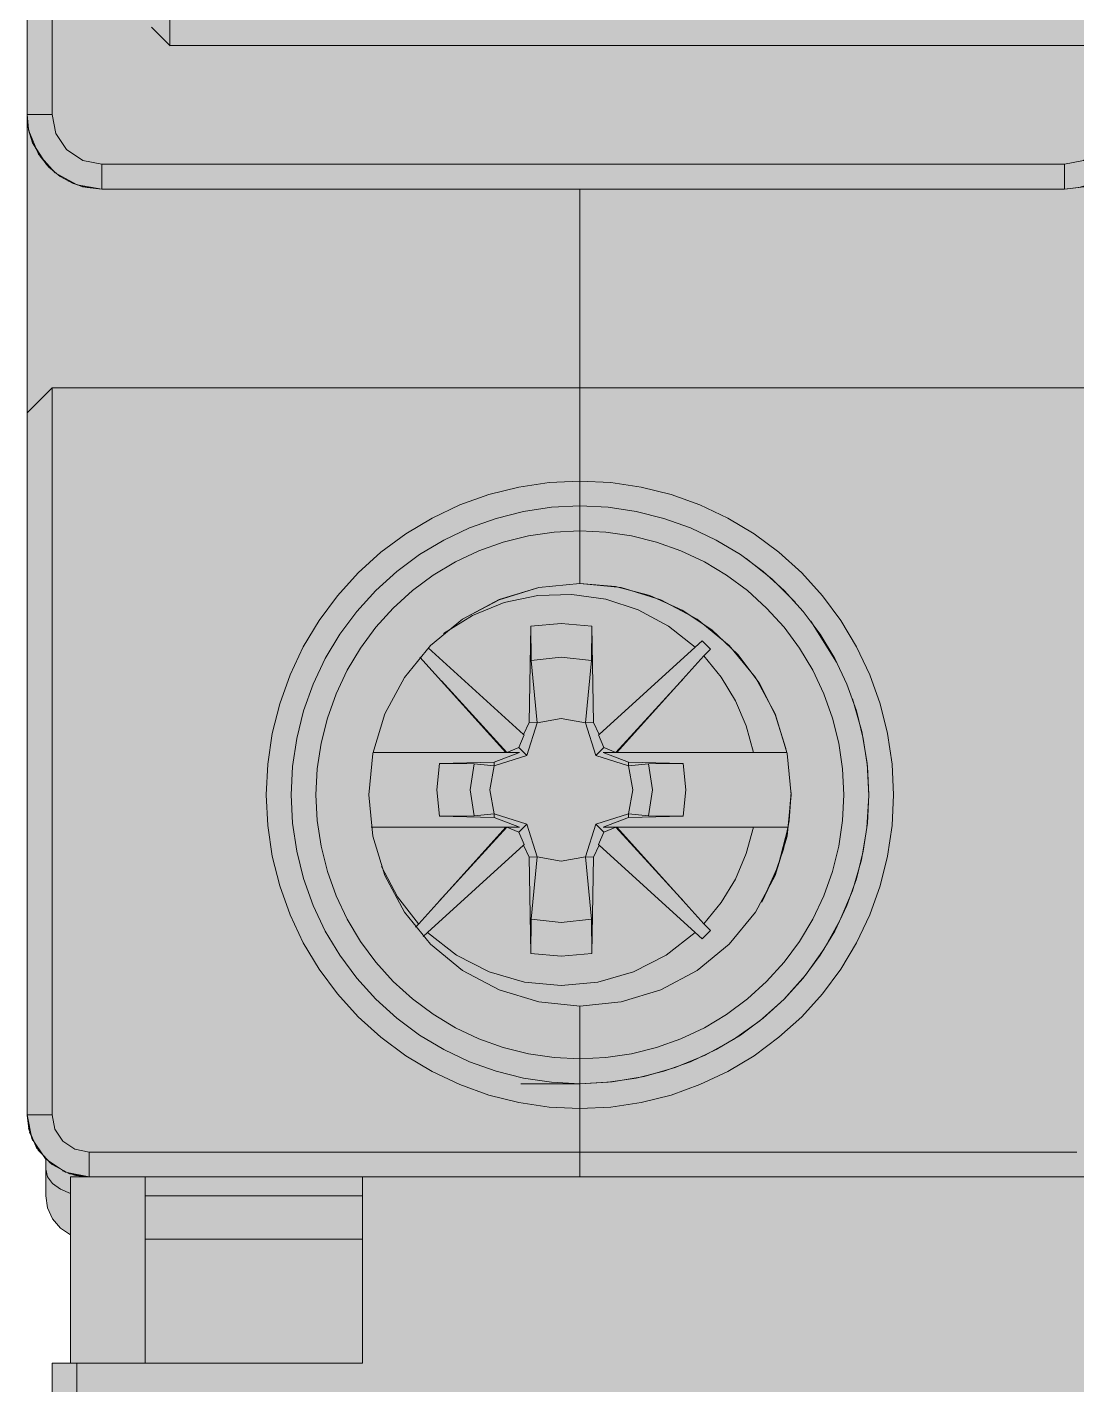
# Model space of a CAD drawing. Header units: millimetres. Extents: x 0 to 418, y -44 to 411.
# Drawn here: x 283.7 to 300.6, y 148.1 to 169.96 of the extents above; entities that cross this region are included whole.
import ezdxf
from ezdxf.enums import TextEntityAlignment as Align

# ---------------------------------------------------------------- set-up
doc = ezdxf.new("R2010")
doc.units = ezdxf.units.MM
for name, color, linetype, lineweight, true_color in [('BODY', 7, 'Continuous', 5, 0xf0f1eb), ('DETAILS', 7, 'Continuous', 5, 0x2f373d), ('LEVERS', 7, 'Continuous', 5, 0x2b7ac1), ('MARKING', 7, 'Continuous', 5, 0x2f373d), ('TERMINALS', 7, 'Continuous', 5, 0xa4adb6)]:
    doc.layers.add(name, color=color, linetype=linetype, lineweight=lineweight, true_color=true_color)
doc.layers.add('PARAMETERS', color=7, linetype='Continuous', plot=False)
doc.styles.add('BLOCK_ARIAL', font='arial.ttf')

# ---------------------------------------------------------------- blocks, each defined once
blk = doc.blocks.new('DA_4P_135')
at = {"layer": 'BODY', "true_color": 0xf0f1eb}
h = blk.add_hatch(color=7, dxfattribs=at)
h.paths.add_polyline_path([(0.9, 15.52), (0.735, 15.625), (0.651, 15.726), (0.61, 15.77), (0.53, 15.95), (0.5, 16.14), (0.5, 16.145), (0.5, 16.15), (0.5, 16.57), (0.5, 16.575), (0.5, 16.734), (0.49, 16.74), (0.442, 16.815), (0.38, 16.88), (0.373, 16.894), (0.35, 16.92), (0.307, 17.023), (0.287, 17.052), (0.275, 17.07), (0.268, 17.105), (0.258, 17.132), (0.244, 17.162), (0.22, 17.23), (0.264, 17.124), (0.261, 17.141), (0.2, 17.45), (0.2, 28.75), (0.2, 33.54), (0.2, 33.55), (0.2, 35.05), (0.2, 39.29), (0.2, 39.43), (0.2, 39.44), (0.2, 39.49), (0.2, 43.2), (0.2, 43.44), (0.2, 44.12), (0.2, 44.125), (0.2, 46.35), (0.2, 48.58), (0.2, 49.26), (0.2, 49.44), (0.2, 49.5), (0.2, 52.81), (0.2, 52.82), (0.2, 53.26), (0.2, 74.65), (0.2, 76.15), (0.205, 76.211), (0.2, 76.16), (0.2, 80.95), (0.2, 92.25), (0.275, 92.635), (0.385, 92.795), (0.49, 92.96), (0.5, 92.966), (0.5, 93.125), (0.5, 93.13), (0.5, 93.55), (0.5, 93.555), (0.5, 93.56), (0.51, 93.605), (0.555, 93.82), (0.705, 94.045), (0.708, 94.047), (0.71, 94.05), (0.93, 94.2), (1.2, 94.25), (9.1, 94.25), (17.1, 94.25), (17.37, 94.2), (17.59, 94.05), (17.592, 94.047), (17.595, 94.045), (17.63, 93.992), (17.75, 93.82), (17.8, 93.56), (17.8, 93.555), (17.8, 93.55), (17.8, 93.13), (17.8, 93.125), (17.8, 92.966), (17.81, 92.96), (17.915, 92.795), (18.025, 92.635), (18.1, 92.25), (18.175, 92.635), (18.285, 92.795), (18.39, 92.96), (18.4, 92.966), (18.4, 93.125), (18.4, 93.13), (18.4, 93.55), (18.4, 93.61), (18.47, 93.86), (18.63, 94.07), (18.713, 94.119), (18.845, 94.205), (19.1, 94.25), (27, 94.25), (35, 94.25), (35.255, 94.205), (35.43, 94.094), (35.47, 94.07), (35.473, 94.066), (35.475, 94.065), (35.63, 93.86), (35.7, 93.61), (35.7, 93.55), (35.7, 93.13), (35.7, 93.125), (35.7, 92.966), (35.71, 92.96), (35.815, 92.795), (35.925, 92.635), (36, 92.25), (36.075, 92.635), (36.185, 92.795), (36.29, 92.96), (36.3, 92.966), (36.3, 93.125), (36.3, 93.13), (36.3, 93.55), (36.3, 93.61), (36.37, 93.86), (36.53, 94.07), (36.613, 94.119), (36.745, 94.205), (37, 94.25), (44.9, 94.25), (52.9, 94.25), (53.155, 94.2), (53.285, 94.12), (53.37, 94.07), (53.373, 94.066), (53.375, 94.065), (53.53, 93.86), (53.6, 93.61), (53.6, 93.55), (53.6, 93.13), (53.6, 93.125), (53.6, 92.966), (53.61, 92.96), (53.715, 92.795), (53.825, 92.635), (53.9, 92.25), (53.975, 92.635), (54.085, 92.795), (54.19, 92.96), (54.2, 92.966), (54.2, 93.125), (54.2, 93.13), (54.2, 93.55), (54.2, 93.61), (54.27, 93.86), (54.43, 94.07), (54.565, 94.15), (54.645, 94.2), (54.9, 94.25), (62.8, 94.25), (70.8, 94.25), (71.055, 94.2), (71.185, 94.12), (71.27, 94.07), (71.273, 94.066), (71.275, 94.065), (71.43, 93.86), (71.5, 93.61), (71.5, 93.55), (71.5, 93.13), (71.5, 93.125), (71.5, 92.966), (71.51, 92.96), (71.642, 92.753), (71.725, 92.63), (71.8, 92.25), (71.875, 92.63), (71.958, 92.753), (72.09, 92.96), (72.1, 92.966), (72.1, 93.125), (72.1, 93.13), (72.1, 93.55), (72.1, 93.555), (72.1, 93.56), (72.11, 93.605), (72.155, 93.82), (72.305, 94.045), (72.308, 94.047), (72.31, 94.05), (72.53, 94.2), (72.8, 94.25), (83.2, 94.25), (99.8, 94.25), (113.3, 94.25), (126.8, 94.25), (133.8, 94.25), (134.055, 94.2), (134.275, 94.065), (134.382, 93.92), (134.43, 93.86), (134.5, 93.61), (134.5, 93.605), (134.5, 93.55), (134.5, 93.13), (134.5, 93.125), (134.5, 92.966), (134.51, 92.96), (134.642, 92.753), (134.684, 92.691), (134.725, 92.63), (134.729, 92.609), (134.745, 92.58), (134.8, 92.25), (134.8, 91.055), (134.8, 91.05), (134.8, 91), (134.8, 90.995), (134.8, 90.845), (134.8, 90.84), (134.8, 90.35), (134.8, 85.28), (134.8, 85.18), (134.8, 85.11), (134.8, 83.51), (134.8, 81.99), (134.8, 81.82), (134.8, 81.815), (134.8, 81.75), (134.8, 81.05), (134.8, 80.8), (134.8, 80.765), (134.8, 80.76), (134.8, 80.69), (134.8, 80.665), (134.8, 80.66), (134.8, 80.62), (134.8, 80.615), (134.8, 80.365), (134.8, 80.36), (134.8, 80.28), (134.8, 80.27), (134.8, 80.25), (134.8, 80.22), (134.8, 80.14), (134.8, 80.135), (134.8, 79.81), (134.8, 78.905), (134.8, 78.9), (134.8, 78.75), (134.8, 78.35), (134.8, 76.195), (134.8, 76.19), (134.8, 76.155), (134.8, 76.15), (134.8, 72.85), (134.8, 72.25), (134.8, 72.245), (134.8, 69.85), (134.8, 68.79), (134.8, 68.465), (134.8, 68.46), (134.8, 68.38), (134.8, 68.35), (134.8, 40.11), (134.8, 40.105), (134.8, 39.18), (134.8, 38.85), (134.8, 38.41), (134.8, 37.35), (134.8, 34.36), (134.8, 34.355), (134.8, 34.35), (134.8, 33.925), (134.8, 33.92), (134.8, 33.55), (134.8, 33.545), (134.8, 33.54), (134.8, 33.51), (134.8, 32.72), (134.8, 31.35), (134.8, 30.95), (134.8, 30.8), (134.8, 30.795), (134.8, 29.89), (134.8, 29.45), (134.8, 29.43), (134.8, 29.085), (134.8, 29.08), (134.8, 29.01), (134.8, 28.9), (134.8, 28.65), (134.8, 27.95), (134.8, 26.19), (134.8, 19.35), (134.8, 18.855), (134.8, 18.85), (134.8, 18.705), (134.8, 18.7), (134.8, 18.65), (134.8, 18.645), (134.8, 17.45), (134.8, 16.55), (134.8, 8.25), (134.76, 8.06), (134.655, 7.895), (134.49, 7.785), (134.3, 7.75), (133.3, 7.75), (133.12, 7.78), (133.113, 7.784), (133.11, 7.785), (133.08, 7.805), (132.96, 7.88), (132.953, 7.89), (132.945, 7.895), (132.922, 7.932), (132.845, 8.035), (132.8, 8.25), (132.8, 14.39), (132.64, 14.24), (132.46, 14.14), (132.26, 14.07), (132.05, 14.05), (122.55, 14.05), (122.165, 14.125), (121.935, 14.28), (121.84, 14.34), (121.762, 14.463), (121.625, 14.665), (121.55, 15.05), (121.55, 15.441), (121.32, 15.4), (121.08, 15.25), (120.9, 15.03), (120.81, 14.76), (120.8, 14.67), (120.8, 14.65), (120.8, 9.75), (120.8, 9.745), (120.8, 8.25), (120.77, 8.08), (120.761, 8.065), (120.76, 8.06), (120.655, 7.895), (120.518, 7.808), (120.49, 7.79), (120.3, 7.75), (119.8, 7.75), (119.62, 7.78), (119.46, 7.88), (119.452, 7.89), (119.445, 7.895), (119.422, 7.932), (119.345, 8.035), (119.3, 8.25), (119.3, 14.65), (119.3, 14.655), (119.3, 14.67), (119.29, 14.76), (119.2, 15.03), (119.02, 15.25), (118.78, 15.4), (118.5, 15.45), (113.3, 15.45), (108.1, 15.45), (107.82, 15.4), (107.58, 15.25), (107.4, 15.03), (107.31, 14.76), (107.3, 14.67), (107.3, 14.65), (107.3, 9.75), (107.3, 9.745), (107.3, 8.25), (107.27, 8.08), (107.261, 8.065), (107.26, 8.06), (107.155, 7.895), (107.018, 7.808), (106.99, 7.79), (106.8, 7.75), (106.3, 7.75), (106.12, 7.78), (105.96, 7.88), (105.952, 7.89), (105.945, 7.895), (105.922, 7.932), (105.845, 8.035), (105.8, 8.25), (105.8, 14.65), (105.8, 14.655), (105.8, 14.67), (105.79, 14.76), (105.7, 15.03), (105.52, 15.25), (105.28, 15.4), (105, 15.45), (99.8, 15.45), (94.6, 15.45), (94.32, 15.4), (94.08, 15.25), (93.9, 15.03), (93.81, 14.76), (93.8, 14.67), (93.8, 14.65), (93.8, 9.75), (93.8, 9.745), (93.8, 8.25), (93.77, 8.08), (93.761, 8.065), (93.76, 8.06), (93.655, 7.895), (93.518, 7.808), (93.49, 7.79), (93.3, 7.75), (92.8, 7.75), (92.62, 7.78), (92.46, 7.88), (92.452, 7.89), (92.445, 7.895), (92.422, 7.932), (92.345, 8.035), (92.3, 8.25), (92.3, 14.65), (92.3, 14.655), (92.3, 14.67), (92.29, 14.76), (92.2, 15.03), (92.02, 15.25), (91.78, 15.4), (91.5, 15.45), (86.3, 15.45), (80.8, 15.45), (80.61, 15.41), (80.45, 15.305), (80.395, 15.225), (80.34, 15.14), (80.3, 14.95), (80.3, 6.38), (80.3, 5.25), (80.3, 2.75), (80.3, 2.745), (80.3, 1.25), (80.27, 0.98), (80.229, 0.886), (80.225, 0.865), (80.211, 0.845), (80.17, 0.75), (80.041, 0.589), (80.01, 0.54), (79.937, 0.493), (79.803, 0.408), (79.68, 0.325), (79.3, 0.25), (71.8, 0.25), (68.35, 0.25), (68.29, 0.25), (68.12, 0.25), (68.115, 0.25), (67.55, 0.25), (67.05, 0.25), (66.485, 0.25), (66.48, 0.25), (66.31, 0.25), (66.25, 0.25), (64.2, 0.25), (64.14, 0.25), (63.97, 0.25), (63.965, 0.25), (63.4, 0.25), (62.9, 0.25), (62.335, 0.25), (62.33, 0.25), (62.16, 0.25), (62.1, 0.25), (60.05, 0.25), (59.99, 0.25), (59.82, 0.25), (59.815, 0.25), (59.25, 0.25), (58.75, 0.25), (58.185, 0.25), (58.18, 0.25), (58.01, 0.25), (57.95, 0.25), (50.45, 0.25), (50.39, 0.25), (50.22, 0.25), (50.215, 0.25), (49.65, 0.25), (49.15, 0.25), (48.585, 0.25), (48.58, 0.25), (48.41, 0.25), (48.35, 0.25), (46.3, 0.25), (46.24, 0.25), (46.07, 0.25), (46.065, 0.25), (45.5, 0.25), (45, 0.25), (44.435, 0.25), (44.43, 0.25), (44.26, 0.25), (44.2, 0.25), (42.15, 0.25), (42.09, 0.25), (41.92, 0.25), (41.915, 0.25), (41.35, 0.25), (40.85, 0.25), (40.285, 0.25), (40.28, 0.25), (40.11, 0.25), (40.05, 0.25), (32.55, 0.25), (32.49, 0.25), (32.32, 0.25), (32.315, 0.25), (31.75, 0.25), (31.25, 0.25), (30.685, 0.25), (30.68, 0.25), (30.51, 0.25), (30.45, 0.25), (28.4, 0.25), (28.34, 0.25), (28.17, 0.25), (28.165, 0.25), (27.6, 0.25), (27.1, 0.25), (26.535, 0.25), (26.53, 0.25), (26.36, 0.25), (26.3, 0.25), (24.25, 0.25), (24.19, 0.25), (24.02, 0.25), (24.015, 0.25), (23.45, 0.25), (22.95, 0.25), (22.385, 0.25), (22.38, 0.25), (22.21, 0.25), (22.15, 0.25), (20.94, 0.25), (15.86, 0.25), (15.855, 0.25), (14.65, 0.25), (14.59, 0.25), (14.42, 0.25), (14.415, 0.25), (13.85, 0.25), (13.35, 0.25), (12.785, 0.25), (12.78, 0.25), (12.61, 0.25), (12.55, 0.25), (10.5, 0.25), (10.44, 0.25), (10.27, 0.25), (10.265, 0.25), (9.7, 0.25), (9.2, 0.25), (8.635, 0.25), (8.63, 0.25), (8.46, 0.25), (8.4, 0.25), (6.35, 0.25), (6.29, 0.25), (6.12, 0.25), (6.115, 0.25), (5.55, 0.25), (5.05, 0.25), (4.485, 0.25), (4.48, 0.25), (4.31, 0.25), (4.25, 0.25), (1.6, 0.25), (1.215, 0.325), (1.055, 0.435), (0.89, 0.54), (0.758, 0.747), (0.675, 0.87), (0.6, 1.25), (0.6, 13.45), (0.9, 13.45)])
h.paths.add_polyline_path([(0.285, 76.605), (0.225, 76.4), (0.224, 76.395), (0.29, 76.61), (0.298, 76.625)], flags=0)
at = {"layer": 'LEVERS'}
for points in [[(1.4, 32.75), (1.095, 32.81), (0.835, 32.985), (0.66, 33.245), (0.6, 33.55), (0.6, 39.29), (0.6, 39.715), (0.6, 39.845), (0.6, 39.89), (0.6, 40.115), (0.66, 39.955), (0.8, 39.89), (1.2, 39.89), (2.2, 39.89), (2.2, 39.29), (2.2, 38.485), (2.2, 38.28), (2.2, 37.18), (2.2, 36.85), (2.2, 35.57), (2.2, 35.115), (2.2, 34.955), (2.495, 34.66), (2.495, 34.71), (2.495, 34.86), (2.5, 35.425), (2.5, 35.805), (2.5, 35.955), (2.5, 37.41), (2.5, 41.51), (2.2, 41.245), (2.2, 41.325), (2.2, 41.77), (2.2, 42.425), (2.2, 42.715), (2.2, 42.72), (2.23, 42.87), (2.315, 43.015), (2.45, 43.14), (2.625, 43.24), (2.8, 43.315), (2.99, 43.375), (3.2, 43.395), (3.8, 43.395), (4.1, 43.395), (4.1, 43.72), (4.1, 43.725), (4.1, 44.35), (4.335, 44.58), (13.265, 44.58), (13.5, 44.35), (13.5, 44.28), (13.5, 43.725), (13.5, 43.395), (14.1, 43.395), (14.4, 43.395), (17.5, 43.395), (17.7, 43.395), (17.8, 43.395), (18.1, 43.395), (18.4, 43.395), (18.5, 43.395), (18.7, 43.395), (21.7, 43.395), (22, 43.395), (22, 43.72), (22, 43.725), (22, 44.35), (22.235, 44.58), (31.165, 44.58), (31.4, 44.35), (31.4, 44.28), (31.4, 43.725), (31.4, 43.395), (32, 43.395), (32.3, 43.395), (35.4, 43.395), (35.6, 43.395), (35.7, 43.395), (36, 43.395), (36.3, 43.395), (36.4, 43.395), (36.6, 43.395), (39.6, 43.395), (39.9, 43.395), (39.9, 43.72), (39.9, 43.725), (39.9, 44.35), (40.135, 44.58), (49.065, 44.58), (49.3, 44.35), (49.3, 44.28), (49.3, 43.725), (49.3, 43.395), (49.9, 43.395), (50.2, 43.395), (53.3, 43.395), (53.5, 43.395), (53.6, 43.395), (53.9, 43.395), (54.2, 43.395), (54.3, 43.395), (54.5, 43.395), (57.5, 43.395), (57.8, 43.395), (57.8, 43.72), (57.8, 43.725), (57.8, 44.35), (58.035, 44.58), (66.965, 44.58), (67.2, 44.35), (67.2, 44.28), (67.2, 43.725), (67.2, 43.395), (67.8, 43.395), (68.1, 43.395), (68.5, 43.395), (68.71, 43.375), (68.9, 43.315), (69.075, 43.24), (69.25, 43.135), (69.385, 43.01), (69.47, 42.87), (69.5, 42.72), (69.5, 41.77), (69.5, 41.325), (69.5, 41.245), (69.5, 40.895), (69.5, 40.02), (71.2, 40.02), (71.2, 39.84), (71.34, 39.875), (71.4, 39.885), (71.4, 39.88), (71.4, 39.29), (71.4, 33.55), (71.34, 33.245), (71.165, 32.985), (70.905, 32.81), (70.6, 32.75), (70.6, 32.35), (62.8, 32.35), (57.8, 32.35), (55.1, 32.35), (54.865, 32.375), (54.856, 32.378), (54.79, 32.385), (54.689, 32.426), (54.64, 32.44), (54.597, 32.463), (54.435, 32.55), (54.365, 32.607), (54.35, 32.615), (54.337, 32.629), (54.25, 32.7), (54.196, 32.767), (54.1, 32.885), (54.09, 32.904), (54.08, 32.915), (54.068, 32.945), (54.013, 33.047), (54, 33.067), (53.985, 33.09), (53.925, 33.3), (53.9, 33.54), (53.9, 33.545), (53.88, 33.305), (53.815, 33.095), (53.801, 33.073), (53.7, 32.885), (53.603, 32.766), (53.55, 32.7), (53.365, 32.55), (53.203, 32.463), (53.16, 32.44), (53.111, 32.426), (53.01, 32.385), (52.944, 32.378), (52.935, 32.375), (52.7, 32.35), (44.9, 32.35), (39.9, 32.35), (37.2, 32.35), (36.965, 32.375), (36.956, 32.378), (36.89, 32.385), (36.789, 32.426), (36.74, 32.44), (36.697, 32.463), (36.535, 32.55), (36.465, 32.607), (36.45, 32.615), (36.437, 32.629), (36.35, 32.7), (36.296, 32.767), (36.2, 32.885), (36.19, 32.904), (36.18, 32.915), (36.168, 32.945), (36.113, 33.047), (36.1, 33.067), (36.085, 33.09), (36.025, 33.3), (36, 33.54), (36, 33.545), (35.98, 33.305), (35.915, 33.095), (35.901, 33.073), (35.8, 32.885), (35.703, 32.766), (35.65, 32.7), (35.465, 32.55), (35.308, 32.466), (35.26, 32.44), (35.181, 32.417), (35.11, 32.39), (35.068, 32.385), (35.035, 32.375), (34.8, 32.35), (27, 32.35), (22, 32.35), (19.3, 32.35), (19.065, 32.375), (19.032, 32.385), (18.99, 32.39), (18.919, 32.417), (18.916, 32.418), (18.905, 32.42), (18.9, 32.423), (18.84, 32.44), (18.792, 32.466), (18.635, 32.55), (18.565, 32.607), (18.55, 32.615), (18.537, 32.629), (18.45, 32.7), (18.396, 32.767), (18.3, 32.885), (18.29, 32.904), (18.28, 32.915), (18.268, 32.945), (18.213, 33.047), (18.2, 33.067), (18.185, 33.09), (18.125, 33.3), (18.1, 33.54), (18.1, 33.545), (18.08, 33.305), (18.015, 33.095), (18.001, 33.073), (17.9, 32.885), (17.803, 32.766), (17.75, 32.7), (17.565, 32.55), (17.408, 32.466), (17.36, 32.44), (17.281, 32.417), (17.21, 32.39), (17.168, 32.385), (17.135, 32.375), (16.9, 32.35), (9.1, 32.35), (4.1, 32.35), (1.4, 32.35)], [(0.349, 32.993), (0.449, 32.838), (0.63, 32.637), (0.55, 32.7), (0.496, 32.767), (0.4, 32.885), (0.39, 32.904), (0.38, 32.915), (0.368, 32.945)], [(1, 32.423), (0.94, 32.44), (0.898, 32.463), (0.735, 32.555), (0.678, 32.599), (0.99, 32.428), (1.017, 32.418), (1.4, 32.35), (1.165, 32.375), (1.132, 32.385), (1.09, 32.39), (1.019, 32.417), (1.016, 32.418), (1.005, 32.42)]]:
    blk.add_hatch(color=256, dxfattribs=at).paths.add_polyline_path(points)
at = {"layer": 'TERMINALS', "true_color": 0xa4adb6}
blk.add_hatch(color=253, dxfattribs=at).paths.add_polyline_path([(8.976, 17.552), (8.852, 17.556), (8.728, 17.564), (8.605, 17.575), (8.482, 17.588), (8.359, 17.605), (8.236, 17.625), (8.115, 17.647), (7.993, 17.673), (7.873, 17.702), (7.753, 17.733), (7.634, 17.768), (7.516, 17.805), (7.398, 17.845), (7.282, 17.889), (7.167, 17.935), (7.053, 17.983), (6.941, 18.035), (6.829, 18.089), (6.719, 18.147), (6.611, 18.206), (6.504, 18.269), (6.398, 18.334), (6.294, 18.401), (6.192, 18.471), (6.091, 18.544), (5.993, 18.619), (5.896, 18.697), (5.801, 18.776), (5.708, 18.858), (5.618, 18.943), (5.529, 19.029), (5.442, 19.118), (5.358, 19.209), (5.276, 19.302), (5.196, 19.397), (5.119, 19.493), (5.044, 19.592), (4.971, 19.692), (4.901, 19.795), (4.833, 19.898), (4.768, 20.004), (4.706, 20.111), (4.646, 20.22), (4.589, 20.33), (4.535, 20.441), (4.483, 20.554), (4.434, 20.668), (4.388, 20.783), (4.345, 20.899), (4.305, 21.016), (4.267, 21.134), (4.233, 21.253), (4.201, 21.373), (4.172, 21.494), (4.147, 21.615), (4.124, 21.737), (4.104, 21.859), (4.088, 21.982), (4.074, 22.105), (4.063, 22.229), (4.056, 22.352), (4.051, 22.476), (4.05, 22.6), (4.051, 22.724), (4.056, 22.848), (4.063, 22.972), (4.074, 23.095), (4.088, 23.218), (4.104, 23.341), (4.124, 23.464), (4.147, 23.585), (4.172, 23.707), (4.201, 23.827), (4.233, 23.947), (4.267, 24.066), (4.305, 24.184), (4.345, 24.302), (4.388, 24.418), (4.434, 24.533), (4.483, 24.647), (4.535, 24.759), (4.589, 24.871), (4.646, 24.981), (4.706, 25.089), (4.768, 25.196), (4.833, 25.302), (4.901, 25.406), (4.971, 25.508), (5.044, 25.609), (5.119, 25.707), (5.196, 25.804), (5.276, 25.899), (5.358, 25.992), (5.442, 26.082), (5.529, 26.171), (5.618, 26.258), (5.708, 26.342), (5.801, 26.424), (5.896, 26.504), (5.993, 26.581), (6.091, 26.656), (6.192, 26.729), (6.294, 26.799), (6.398, 26.867), (6.504, 26.932), (6.611, 26.994), (6.719, 27.054), (6.829, 27.111), (6.941, 27.165), (7.053, 27.217), (7.167, 27.266), (7.282, 27.312), (7.398, 27.355), (7.516, 27.395), (7.634, 27.433), (7.634, 27.433), (7.634, 27.433), (7.753, 27.467), (7.873, 27.499), (7.993, 27.528), (8.115, 27.553), (8.236, 27.576), (8.359, 27.596), (8.482, 27.612), (8.605, 27.626), (8.728, 27.637), (8.852, 27.644), (8.976, 27.649), (9.1, 27.65), (9.224, 27.649), (9.348, 27.644), (9.471, 27.637), (9.595, 27.626), (9.718, 27.612), (9.841, 27.596), (9.963, 27.576), (10.085, 27.553), (10.206, 27.528), (10.327, 27.499), (10.447, 27.467), (10.566, 27.433), (10.684, 27.395), (10.801, 27.355), (10.917, 27.312), (11.032, 27.266), (11.146, 27.217), (11.259, 27.165), (11.37, 27.111), (11.48, 27.054), (11.589, 26.994), (11.696, 26.932), (11.802, 26.867), (11.905, 26.799), (12.008, 26.729), (12.108, 26.656), (12.207, 26.581), (12.303, 26.504), (12.398, 26.424), (12.491, 26.342), (12.582, 26.258), (12.671, 26.171), (12.757, 26.082), (12.842, 25.992), (12.924, 25.899), (13.003, 25.804), (13.081, 25.707), (13.156, 25.609), (13.229, 25.508), (13.299, 25.406), (13.366, 25.302), (13.431, 25.196), (13.494, 25.089), (13.553, 24.981), (13.611, 24.871), (13.665, 24.759), (13.717, 24.647), (13.765, 24.533), (13.811, 24.418), (13.855, 24.302), (13.895, 24.184), (13.932, 24.066), (13.967, 23.947), (13.998, 23.827), (14.027, 23.707), (14.053, 23.585), (14.075, 23.464), (14.095, 23.341), (14.112, 23.218), (14.125, 23.095), (14.136, 22.972), (14.144, 22.848), (14.148, 22.724), (14.15, 22.6), (14.148, 22.476), (14.144, 22.352), (14.136, 22.229), (14.125, 22.105), (14.112, 21.982), (14.095, 21.859), (14.075, 21.737), (14.053, 21.615), (14.027, 21.494), (13.998, 21.373), (13.967, 21.253), (13.932, 21.134), (13.895, 21.016), (13.855, 20.899), (13.811, 20.783), (13.765, 20.668), (13.717, 20.554), (13.665, 20.441), (13.611, 20.33), (13.553, 20.22), (13.494, 20.111), (13.431, 20.004), (13.366, 19.898), (13.299, 19.795), (13.229, 19.692), (13.156, 19.592), (13.081, 19.493), (13.003, 19.397), (12.924, 19.302), (12.842, 19.209), (12.757, 19.118), (12.671, 19.029), (12.582, 18.943), (12.491, 18.858), (12.398, 18.776), (12.303, 18.697), (12.207, 18.619), (12.108, 18.544), (12.008, 18.471), (11.905, 18.401), (11.802, 18.334), (11.696, 18.269), (11.589, 18.206), (11.48, 18.147), (11.37, 18.089), (11.259, 18.035), (11.146, 17.983), (11.032, 17.935), (10.917, 17.889), (10.801, 17.845), (10.684, 17.805), (10.566, 17.768), (10.447, 17.733), (10.327, 17.702), (10.206, 17.673), (10.085, 17.647), (9.963, 17.625), (9.841, 17.605), (9.718, 17.588), (9.595, 17.575), (9.471, 17.564), (9.471, 17.564), (9.471, 17.564), (9.348, 17.556), (9.224, 17.552), (9.1, 17.55)])
at = {"layer": 'DETAILS', "color": 250, "linetype": 'ByBlock', "lineweight": 5, "true_color": 0x2f373d}
for p, q in [((0.2, 33.55), (0.2, 39.29)), ((0.6, 33.55), (0.6, 39.29)), ((2.2, 34.956), (2.5, 34.656)), ((69.199, 34.661), (2.5, 34.661)), ((0.2, 33.55), (0.6, 33.55)), ((0.2, 33.546), (0.2, 28.75)), ((16.9, 32.75), (1.4, 32.75)), ((1.4, 32.75), (1.4, 32.35)), ((16.9, 32.35), (16.9, 32.75)), ((1.4, 32.35), (4.1, 32.35)), ((1.4, 32.35), (1.4, 32.35)), ((1.4, 32.35), (4.1, 32.35)), ((1.4, 32.35), (16.9, 32.35)), ((1.4, 32.35), (4.1, 32.35)), ((1.4, 32.35), (1.4, 32.35)), ((1.4, 32.35), (1.4, 32.35)), ((1.9, 32.35), (1.9, 32.35)), ((4.1, 32.35), (4.1, 32.35)), ((9.1, 32.35), (4.1, 32.35)), ((4.1, 32.35), (4.1, 32.35)), ((4.1, 32.35), (4.1, 32.35)), ((4.1, 32.35), (4.1, 32.35)), ((4.1, 32.35), (9.1, 32.35)), ((4.1, 32.35), (4.1, 32.35)), ((4.1, 32.35), (4.1, 32.35)), ((9.1, 32.35), (9.1, 29.15)), ((9.1, 32.35), (9.1, 32.35)), ((9.1, 32.35), (9.1, 32.35)), ((9.1, 32.35), (9.1, 29.15)), ((9.1, 32.35), (9.1, 32.35)), ((9.1, 32.35), (9.1, 32.35)), ((16.9, 32.35), (9.1, 32.35)), ((16.4, 32.35), (16.4, 32.35)), ((16.9, 32.35), (16.9, 32.35)), ((16.9, 32.35), (16.9, 32.35)), ((0.2, 28.75), (0.6, 29.15)), ((0.6, 29.15), (9.1, 29.15)), ((0.6, 17.45), (0.6, 29.15)), ((9.1, 29.15), (9.1, 27.65)), ((9.1, 27.65), (9.1, 29.15)), ((17.7, 29.15), (9.1, 29.15)), ((0.2, 28.75), (0.2, 17.45)), ((9.1, 27.25), (9.1, 26.85)), ((9.1, 27.25), (9.1, 26.85)), ((9.1, 26), (9.1, 26.85)), ((9.1, 26), (9.1, 26.85)), ((8.307, 25.312), (8.28, 23.766)), ((9.32, 23.766), (9.293, 25.312)), ((8.192, 23.57), (6.657, 24.965)), ((10.957, 24.975), (9.408, 23.57)), ((6.523, 24.818), (7.904, 23.282)), ((9.695, 23.282), (11.095, 24.837)), ((10.776, 24.483), (9.677, 23.279)), ((6.87, 24.432), (7.921, 23.279)), ((8.192, 23.57), (8.28, 23.766)), ((8.412, 23.761), (8.28, 23.766)), ((9.188, 23.761), (9.32, 23.766)), ((9.32, 23.766), (9.408, 23.57)), ((8.202, 23.563), (8.117, 23.363)), ((9.398, 23.563), (9.483, 23.363)), ((7.904, 23.282), (5.769, 23.28)), ((7.92, 23.28), (5.769, 23.28)), ((7.718, 23.124), (8.125, 23.28)), ((7.921, 23.279), (7.904, 23.282)), ((8.117, 23.363), (7.921, 23.279)), ((8.054, 23.28), (7.987, 23.28)), ((8.246, 23.234), (8.117, 23.363)), ((9.353, 23.234), (9.483, 23.363)), ((9.475, 23.28), (9.881, 23.124)), ((9.529, 23.28), (9.475, 23.28)), ((9.483, 23.363), (9.677, 23.279)), ((9.626, 23.28), (9.578, 23.28)), ((9.695, 23.282), (9.677, 23.279)), ((12.431, 23.28), (9.678, 23.28)), ((11.892, 23.28), (9.695, 23.282)), ((6.838, 23.105), (7.718, 23.124)), ((7.719, 23.068), (7.718, 23.124)), ((9.881, 23.124), (9.88, 23.068)), ((9.881, 23.124), (10.761, 23.105)), ((7.719, 22.292), (7.718, 22.237)), ((9.88, 22.292), (9.881, 22.237)), ((5.74, 22.08), (7.904, 22.079)), ((5.74, 22.08), (7.922, 22.08)), ((7.904, 22.079), (6.504, 20.523)), ((7.923, 22.081), (6.823, 20.877)), ((7.718, 22.237), (6.838, 22.256)), ((8.125, 22.08), (7.718, 22.237)), ((7.904, 22.079), (7.923, 22.081)), ((7.923, 22.081), (8.117, 21.997)), ((7.973, 22.08), (8.021, 22.08)), ((8.072, 22.08), (8.125, 22.08)), ((8.246, 22.127), (8.117, 21.997)), ((9.353, 22.127), (9.483, 21.997)), ((9.881, 22.237), (9.475, 22.08)), ((9.475, 22.08), (9.527, 22.08)), ((9.677, 22.081), (9.483, 21.997)), ((9.579, 22.08), (9.626, 22.08)), ((9.677, 22.081), (10.776, 20.877)), ((9.677, 22.081), (9.695, 22.079)), ((9.678, 22.08), (11.888, 22.08)), ((9.695, 22.079), (11.892, 22.08)), ((11.095, 20.523), (9.695, 22.079)), ((10.761, 22.256), (9.881, 22.237)), ((11.892, 22.08), (12.451, 22.08)), ((8.117, 21.997), (8.202, 21.798)), ((9.483, 21.997), (9.398, 21.798)), ((6.643, 20.385), (8.192, 21.79)), ((8.28, 21.594), (8.192, 21.79)), ((9.408, 21.79), (9.32, 21.594)), ((9.408, 21.79), (10.957, 20.385)), ((4.559, 21.6), (4.559, 21.6)), ((8.412, 21.6), (8.28, 21.594)), ((8.28, 21.594), (8.307, 20.048)), ((9.188, 21.6), (9.32, 21.594)), ((9.293, 20.048), (9.32, 21.594)), ((9.1, 18.35), (9.1, 19.2)), ((9.1, 19.2), (9.1, 19.2)), ((9.1, 18.35), (9.1, 19.2)), ((7.33, 18.3), (7.33, 18.3)), ((7.33, 18.3), (7.33, 18.3)), ((9.1, 18.35), (9.1, 17.95)), ((9.1, 18.35), (9.1, 17.95)), ((8.148, 17.95), (9.1, 17.95)), ((9.1, 17.55), (9.1, 16.85)), ((9.1, 17.55), (9.1, 16.85)), ((0.2, 17.45), (0.6, 17.45)), ((9.1, 16.85), (1.2, 16.85)), ((1.2, 16.85), (1.2, 16.45)), ((9.1, 16.85), (9.1, 16.45)), ((17.1, 16.85), (9.1, 16.85)), ((9.1, 16.85), (9.1, 16.45)), ((2.1, 16.45), (0.9, 16.45)), ((0.9, 16.45), (0.9, 13.45)), ((9.1, 16.45), (1.2, 16.45)), ((1.2, 16.45), (3.7, 16.45)), ((3.7, 16.45), (1.2, 16.45)), ((1.2, 16.45), (3.7, 16.45)), ((3.7, 16.45), (1.2, 16.45)), ((3.7, 16.45), (1.2, 16.45)), ((2.1, 16.45), (2.1, 13.45)), ((5.6, 16.45), (2.1, 16.45)), ((4.6, 16.45), (4.6, 16.45)), ((71.8, 16.45), (5.6, 16.45)), ((5.6, 16.45), (5.6, 13.45)), ((17.1, 16.45), (9.1, 16.45)), ((2.1, 16.143), (5.6, 16.143)), ((2.1, 15.45), (2.1, 13.45)), ((2.1, 15.45), (5.6, 15.45)), ((1, 13.45), (0.6, 13.45)), ((0.6, 1.25), (0.6, 13.45)), ((1, 13.45), (5.6, 13.45)), ((1, 1.25), (1, 13.45))]:
    blk.add_line(p, q, dxfattribs=at)
for points in [[(2.495, 34.661), (2.496, 34.711), (2.497, 34.858), (2.498, 35.426), (2.502, 37.408), (2.501, 41.509)], [(1.4, 32.35), (1.166, 32.373), (0.941, 32.442), (0.733, 32.553), (0.551, 32.702), (0.402, 32.884), (0.291, 33.091), (0.223, 33.316), (0.2, 33.55)], [(0.511, 32.745), (0.285, 33.092), (0.223, 33.302), (0.2, 33.54)], [(1.4, 32.75), (1.094, 32.811), (0.834, 32.985), (0.661, 33.244), (0.6, 33.55)], [(18.1, 33.55), (18.077, 33.316), (18.008, 33.091), (17.898, 32.884), (17.748, 32.702), (17.567, 32.552), (17.359, 32.442), (17.134, 32.373), (16.9, 32.35)], [(17.7, 33.55), (17.639, 33.244), (17.466, 32.985), (17.206, 32.811), (16.9, 32.75)], [(0.229, 33.287), (0.382, 32.914), (0.65, 32.613), (1.003, 32.418), (1.4, 32.35)], [(0.229, 33.287), (0.382, 32.914), (0.65, 32.613), (1.003, 32.418), (1.4, 32.35)], [(0.3, 33.071), (0.3, 33.057)], [(1.4, 32.35), (1.09, 32.388), (0.857, 32.48)], [(1.5, 32.35), (1.5, 32.35)], [(1.5, 32.35), (1.5, 32.35)], [(16.4, 32.35), (16.4, 32.35)], [(16.8, 32.35), (16.8, 32.35)], [(17.444, 32.48), (17.211, 32.388), (16.9, 32.35)], [(9.1, 27.65), (8.605, 27.626), (8.115, 27.553), (7.634, 27.433), (7.167, 27.266), (6.719, 27.054), (6.294, 26.799), (5.896, 26.504), (5.529, 26.171), (5.196, 25.804), (4.901, 25.406), (4.646, 24.981), (4.434, 24.533), (4.267, 24.066), (4.147, 23.585), (4.074, 23.095), (4.05, 22.6), (4.074, 22.105), (4.147, 21.615), (4.267, 21.134), (4.434, 20.668), (4.646, 20.22), (4.901, 19.795), (5.196, 19.397), (5.529, 19.029), (5.896, 18.697), (6.294, 18.401), (6.719, 18.147), (7.167, 17.935), (7.634, 17.768), (8.115, 17.647), (8.605, 17.575), (9.1, 17.55)], [(9.1, 27.65), (9.1, 27.367), (9.1, 27.281), (9.1, 27.25)], [(9.1, 27.65), (9.1, 27.367), (9.1, 27.281), (9.1, 27.25)], [(9.1, 27.65), (9.595, 27.626), (10.085, 27.553), (10.566, 27.433), (11.032, 27.266), (11.48, 27.054), (11.905, 26.799), (12.303, 26.504), (12.671, 26.171), (13.004, 25.804), (13.299, 25.406), (13.553, 24.981), (13.765, 24.533), (13.932, 24.066), (14.053, 23.585), (14.125, 23.095), (14.15, 22.6), (14.125, 22.105), (14.053, 21.615), (13.932, 21.134), (13.765, 20.668), (13.553, 20.22), (13.299, 19.795), (13.003, 19.397), (12.671, 19.029), (12.303, 18.697), (11.905, 18.401), (11.48, 18.147), (11.032, 17.935), (10.566, 17.768), (10.085, 17.647), (9.595, 17.575), (9.1, 17.55)], [(9.1, 17.95), (8.644, 17.973), (8.193, 18.04), (7.75, 18.151), (7.32, 18.304), (6.908, 18.499), (6.516, 18.734), (6.15, 19.006), (5.812, 19.312), (5.505, 19.65), (5.233, 20.017), (4.999, 20.408), (4.804, 20.821), (4.65, 21.251), (4.539, 21.693), (4.472, 22.145), (4.45, 22.6), (4.472, 23.056), (4.539, 23.508), (4.65, 23.95), (4.804, 24.38), (4.999, 24.792), (5.233, 25.184), (5.505, 25.55), (5.812, 25.888), (6.15, 26.195), (6.516, 26.467), (6.908, 26.701), (7.32, 26.896), (7.75, 27.05), (8.193, 27.161), (8.644, 27.228), (9.1, 27.25)], [(9.1, 27.25), (9.556, 27.228), (10.007, 27.161), (10.45, 27.05), (10.879, 26.896), (11.292, 26.701), (11.683, 26.467), (12.05, 26.195), (12.388, 25.888), (12.694, 25.55), (12.966, 25.184), (13.201, 24.792), (13.396, 24.38), (13.55, 23.95), (13.66, 23.507), (13.727, 23.056), (13.75, 22.6), (13.727, 22.144), (13.66, 21.693), (13.55, 21.25), (13.396, 20.821), (13.201, 20.408), (12.966, 20.017), (12.694, 19.65), (12.388, 19.312), (12.05, 19.006), (11.683, 18.734), (11.292, 18.499), (10.879, 18.304), (10.45, 18.15), (10.007, 18.04), (9.556, 17.973), (9.1, 17.95)], [(9.1, 18.35), (8.683, 18.371), (8.271, 18.432), (7.866, 18.533), (7.473, 18.674), (7.096, 18.852), (6.739, 19.067), (6.404, 19.315), (6.095, 19.595), (5.815, 19.904), (5.566, 20.239), (5.352, 20.597), (5.173, 20.974), (5.033, 21.367), (4.932, 21.771), (4.87, 22.184), (4.85, 22.6), (4.87, 23.017), (4.932, 23.429), (5.033, 23.834), (5.173, 24.227), (5.352, 24.604), (5.566, 24.961), (5.815, 25.296), (6.095, 25.606), (6.404, 25.886), (6.739, 26.134), (7.096, 26.348), (7.473, 26.527), (7.866, 26.667), (8.271, 26.769), (8.683, 26.83), (9.1, 26.85)], [(9.1, 26.85), (9.516, 26.83), (9.929, 26.769), (10.334, 26.667), (10.726, 26.527), (11.103, 26.348), (11.461, 26.134), (11.796, 25.886), (12.105, 25.605), (12.385, 25.296), (12.634, 24.961), (12.848, 24.604), (13.026, 24.227), (13.167, 23.834), (13.268, 23.429), (13.329, 23.017), (13.35, 22.6), (13.329, 22.184), (13.268, 21.771), (13.167, 21.367), (13.026, 20.974), (12.848, 20.597), (12.634, 20.239), (12.385, 19.904), (12.105, 19.595), (11.796, 19.315), (11.461, 19.066), (11.103, 18.852), (10.726, 18.674), (10.333, 18.533), (9.929, 18.432), (9.516, 18.371), (9.1, 18.35)], [(11.774, 26.405), (12.191, 26.074), (12.568, 25.698)], [(9.1, 19.2), (8.436, 19.266), (7.799, 19.459), (7.211, 19.773), (6.696, 20.196), (6.273, 20.711), (5.959, 21.299), (5.765, 21.937), (5.7, 22.6), (5.765, 23.264), (5.959, 23.901), (6.273, 24.489), (6.696, 25.004), (7.211, 25.427), (7.799, 25.742), (8.437, 25.935), (9.1, 26)], [(9.1, 19.2), (8.436, 19.266), (7.799, 19.459), (7.211, 19.773), (6.696, 20.196), (6.273, 20.711), (5.959, 21.299), (5.765, 21.937), (5.7, 22.6), (5.765, 23.264), (5.959, 23.901), (6.273, 24.489), (6.696, 25.004), (7.211, 25.427), (7.799, 25.741), (8.437, 25.935), (9.1, 26)], [(6.902, 25.194), (7.369, 25.486), (7.88, 25.693), (8.419, 25.807), (8.969, 25.826), (9.515, 25.748), (10.039, 25.576), (10.524, 25.316), (10.957, 24.975)], [(9.1, 26), (9.763, 25.935), (10.401, 25.741), (10.989, 25.427), (11.504, 25.004), (11.927, 24.489), (12.241, 23.901), (12.434, 23.264), (12.5, 22.6), (12.434, 21.937), (12.241, 21.299), (11.927, 20.711), (11.504, 20.196), (10.989, 19.773), (10.401, 19.459), (9.763, 19.266), (9.1, 19.2)], [(9.1, 26), (9.671, 25.952), (10.225, 25.809), (10.748, 25.574), (11.224, 25.255), (11.639, 24.861), (11.983, 24.402), (12.244, 23.893), (12.417, 23.347)], [(9.293, 25.312), (8.8, 25.358), (8.307, 25.312)], [(12.816, 25.395), (13.23, 24.736)], [(8.316, 24.762), (8.307, 25.312)], [(9.283, 24.762), (9.293, 25.312)], [(11.066, 25.079), (10.957, 24.975)], [(11.199, 24.946), (11.067, 25.078)], [(11.095, 24.837), (11.199, 24.946)], [(9.283, 24.762), (8.8, 24.817), (8.316, 24.762)], [(8.412, 23.761), (8.316, 24.762)], [(9.188, 23.761), (9.283, 24.762)], [(11.095, 24.837), (11.375, 24.494), (11.604, 24.115), (11.777, 23.708), (11.892, 23.28)], [(6.942, 24.353), (6.941, 24.352)], [(10.659, 24.352), (10.658, 24.353)], [(13.486, 24.143), (13.636, 23.621)], [(13.504, 24.091), (13.636, 23.621)], [(8.412, 23.761), (8.8, 23.831), (9.188, 23.761)], [(8.412, 23.761), (8.246, 23.234)], [(13.636, 23.621), (13.722, 23.107), (13.75, 22.588), (13.719, 22.068), (13.631, 21.555), (13.486, 21.055), (13.285, 20.575), (13.033, 20.119), (12.731, 19.695), (12.383, 19.308), (11.995, 18.961), (11.57, 18.661), (11.114, 18.409), (10.633, 18.21), (10.133, 18.066), (9.619, 17.979), (9.1, 17.95)], [(9.353, 23.234), (9.188, 23.761)], [(8.202, 23.563), (8.192, 23.57)], [(9.398, 23.563), (9.408, 23.57)], [(6.373, 23.281), (6.373, 23.28)], [(8.246, 23.234), (7.719, 23.068)], [(7.904, 23.282), (7.921, 23.279)], [(7.921, 23.279), (8.125, 23.28)], [(9.88, 23.068), (9.353, 23.234)], [(9.475, 23.28), (9.677, 23.279)], [(9.677, 23.279), (9.695, 23.282)], [(11.227, 23.28), (11.227, 23.281)], [(12.431, 23.28), (11.892, 23.28)], [(6.838, 22.256), (6.793, 22.68), (6.838, 23.105)], [(6.838, 23.105), (7.394, 23.097)], [(7.394, 23.097), (7.334, 22.68), (7.394, 22.263)], [(7.394, 23.097), (7.719, 23.068)], [(7.719, 22.292), (7.649, 22.68), (7.719, 23.068)], [(10.205, 23.097), (9.88, 23.068)], [(9.88, 23.068), (9.95, 22.68), (9.88, 22.292)], [(10.761, 23.105), (10.205, 23.097)], [(10.205, 22.263), (10.266, 22.68), (10.205, 23.097)], [(10.761, 23.105), (10.807, 22.68), (10.761, 22.256)], [(12.5, 22.639), (12.466, 22.179), (12.375, 21.727), (12.228, 21.29), (12.029, 20.874)], [(12.451, 22.08), (12.5, 22.639)], [(7.394, 22.263), (7.719, 22.292)], [(7.719, 22.292), (8.246, 22.127)], [(9.353, 22.127), (9.88, 22.292)], [(9.88, 22.292), (10.205, 22.263)], [(6.373, 22.08), (6.373, 22.08)], [(7.394, 22.263), (6.838, 22.256)], [(7.923, 22.081), (7.904, 22.079)], [(8.125, 22.08), (7.923, 22.081)], [(8.246, 22.127), (8.412, 21.6)], [(9.188, 21.6), (9.353, 22.127)], [(9.677, 22.081), (9.475, 22.08)], [(9.695, 22.079), (9.677, 22.081)], [(10.205, 22.263), (10.761, 22.256)], [(11.892, 22.08), (11.777, 21.653), (11.604, 21.245), (11.375, 20.866), (11.095, 20.523)], [(11.227, 22.08), (11.227, 22.08)], [(12.451, 22.08), (11.892, 22.08)], [(12.451, 22.08), (12.292, 21.459), (12.029, 20.874)], [(8.192, 21.79), (8.202, 21.798)], [(9.408, 21.79), (9.398, 21.798)], [(6.503, 20.525), (6.162, 20.958), (5.903, 21.444)], [(8.316, 20.599), (8.412, 21.6)], [(9.188, 21.6), (8.8, 21.53), (8.412, 21.6)], [(9.283, 20.599), (9.188, 21.6)], [(6.941, 21.008), (6.942, 21.008)], [(10.658, 21.007), (10.659, 21.008)], [(8.307, 20.048), (8.316, 20.599)], [(8.316, 20.599), (8.8, 20.544), (9.283, 20.599)], [(9.293, 20.048), (9.283, 20.599)], [(6.451, 20.468), (6.504, 20.523)], [(6.643, 20.385), (6.577, 20.321)], [(10.957, 20.385), (10.488, 20.021), (9.96, 19.752), (9.39, 19.586), (8.8, 19.53), (8.209, 19.586), (7.64, 19.752), (7.111, 20.021), (6.643, 20.385)], [(10.957, 20.385), (11.065, 20.281)], [(11.199, 20.415), (11.065, 20.281)], [(11.199, 20.415), (11.095, 20.523)], [(8.307, 20.048), (8.8, 20.002), (9.293, 20.048)], [(9.1, 17.95), (9.1, 17.55)], [(9.1, 17.95), (9.1, 17.55)], [(1.2, 16.45), (0.817, 16.526), (0.493, 16.743), (0.276, 17.068), (0.2, 17.45)], [(0.293, 17.029), (0.225, 17.226), (0.2, 17.442)], [(0.6, 17.45), (0.645, 17.221), (0.775, 17.026), (0.97, 16.896), (1.2, 16.85)], [(0.224, 17.231), (0.352, 16.92), (0.575, 16.669), (0.869, 16.507), (1.2, 16.45)], [(1.2, 16.45), (0.869, 16.507), (0.575, 16.669), (0.352, 16.92), (0.224, 17.231)], [(1.2, 16.45), (0.884, 16.501), (0.601, 16.65), (0.378, 16.88), (0.24, 17.168)], [(0.5, 16.573), (0.5, 16.736)], [(0.5, 16.573), (0.5, 16.736)], [(0.5, 16.573), (0.5, 16.573)], [(0.5, 16.573), (0.5, 16.573)], [(0.9, 16.184), (0.736, 16.251), (0.608, 16.343), (0.527, 16.453), (0.5, 16.573)], [(0.5, 16.573), (0.5, 16.573)], [(0.9, 15.518), (0.737, 15.625), (0.61, 15.774), (0.529, 15.952), (0.5, 16.145), (0.5, 16.152), (0.5, 16.573)], [(1.2, 16.45), (0.977, 16.475), (0.769, 16.548)], [(1.193, 16.45), (1.196, 16.45)], [(1.193, 16.45), (1.196, 16.45)], [(1.825, 16.45), (1.2, 16.45)], [(1.2, 16.45), (1.2, 16.45)], [(1.2, 16.45), (1.2, 16.45)], [(2.1, 16.45), (2.1, 16.107)], [(2.1, 16.45), (2.545, 16.45), (2.661, 16.45), (2.7, 16.45)], [(2.7, 16.45), (2.661, 16.45), (2.545, 16.45), (2.1, 16.45)], [(3.7, 16.45), (4.548, 16.45), (4.808, 16.45), (4.9, 16.45)], [(4.9, 16.45), (4.808, 16.45), (4.548, 16.45), (3.7, 16.45)], [(3.7, 16.45), (3.7, 16.45)], [(3.7, 16.45), (4.9, 16.45)], [(4.898, 16.45), (4.9, 16.45)], [(4.9, 16.45), (4.898, 16.45)], [(4.9, 16.45), (4.898, 16.45)], [(13.401, 16.45), (13.401, 16.45)], [(13.401, 16.45), (13.401, 16.45)], [(13.401, 16.45), (13.401, 16.45)], [(14.6, 16.45), (14.6, 16.45)], [(2.1, 15.25), (2.1, 15.308), (2.1, 15.477), (2.1, 16.107)], [(2.1, 15.45), (2.1, 15.301), (2.1, 15.25)]]:
    blk.add_lwpolyline(points, dxfattribs=at)
at = {"layer": 'MARKING', "color": 250, "true_color": 0x2f373d, "style": 'BLOCK_ARIAL'}
for tag, p, height in [('IDN_MA', (89, 73), 2.2), ('CURVE', (2, 68.6), 3), ('IN_A', (4.5, 68.6), 3), ('LEAK_TYPE', (89, 65.8), 2.2), ('UE_V', (2, 66.1), 1.4)]:
    blk.add_attdef(tag, p, '', height=height, dxfattribs=at)
blk.add_attdef('ICN_A', text='', height=1.8, dxfattribs=at).set_placement((7.25, 57.3), align=Align.MIDDLE_CENTER)
at = {"layer": 'PARAMETERS', "color": 250, "true_color": 0x2f373d, "style": 'BLOCK_ARIAL', "flags": 1}
for tag in ['WIDTH_MM', 'STANDARD', 'UIMP_KV', 'DESCRIPTION', 'POLES', 'FREQ_HZ', 'HEIGHT_MM', 'RELEASE_TYPE', 'DEPTH_MM', 'ICS_KA', 'ID', 'IP']:
    blk.add_attdef(tag, (2, 20), '', height=0.4, dxfattribs=at)

msp = doc.modelspace()

# ---------------------------------------------------------------- block references
msp.add_blockref('DA_4P_135', (283.5, 135))

doc.saveas('drawing.dxf')
